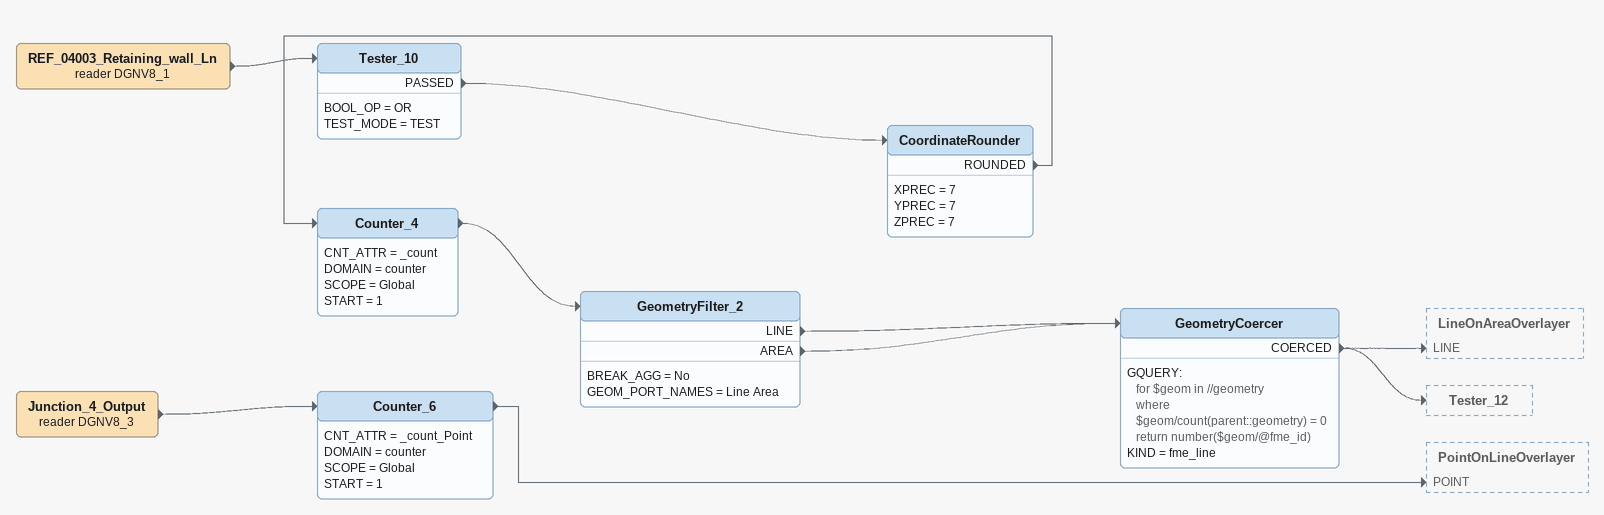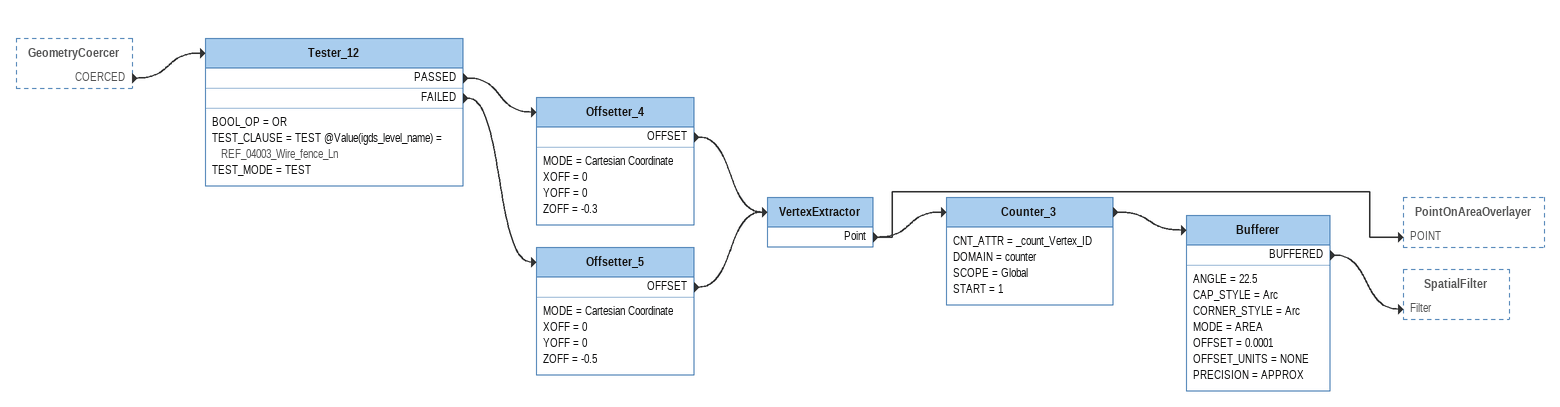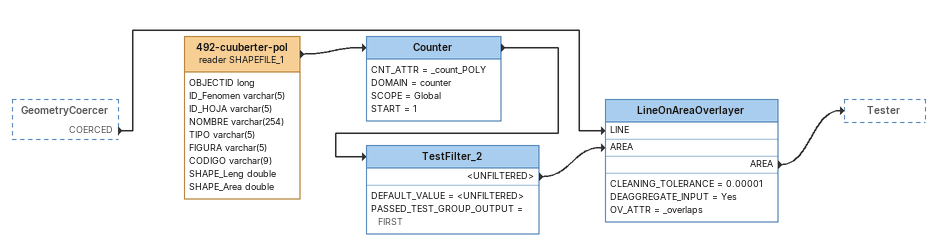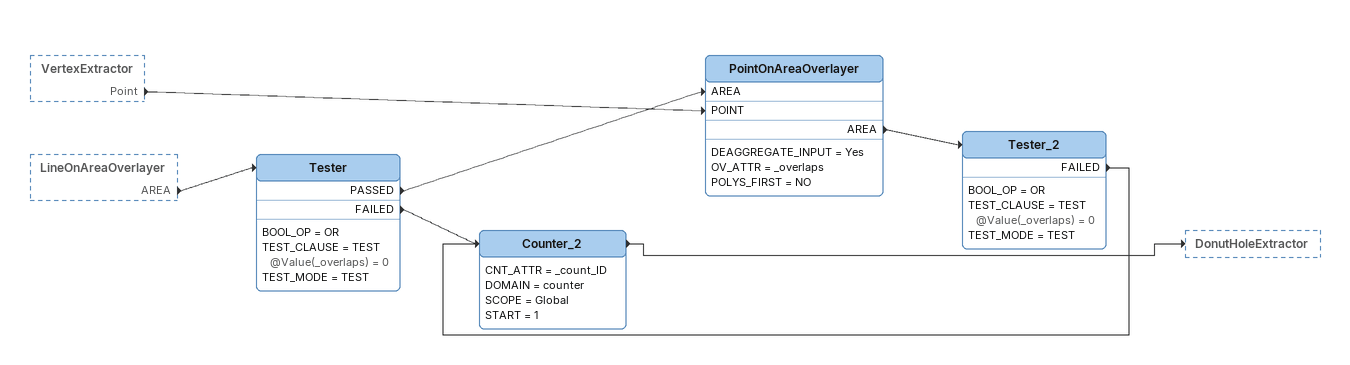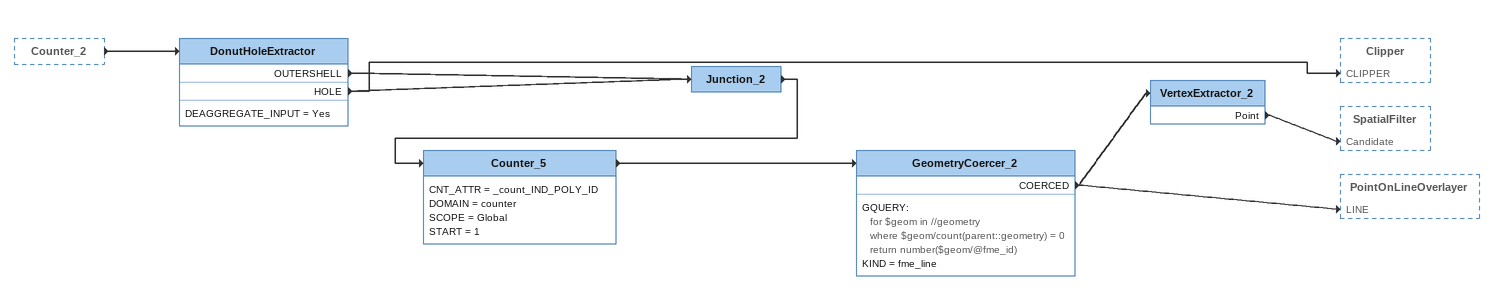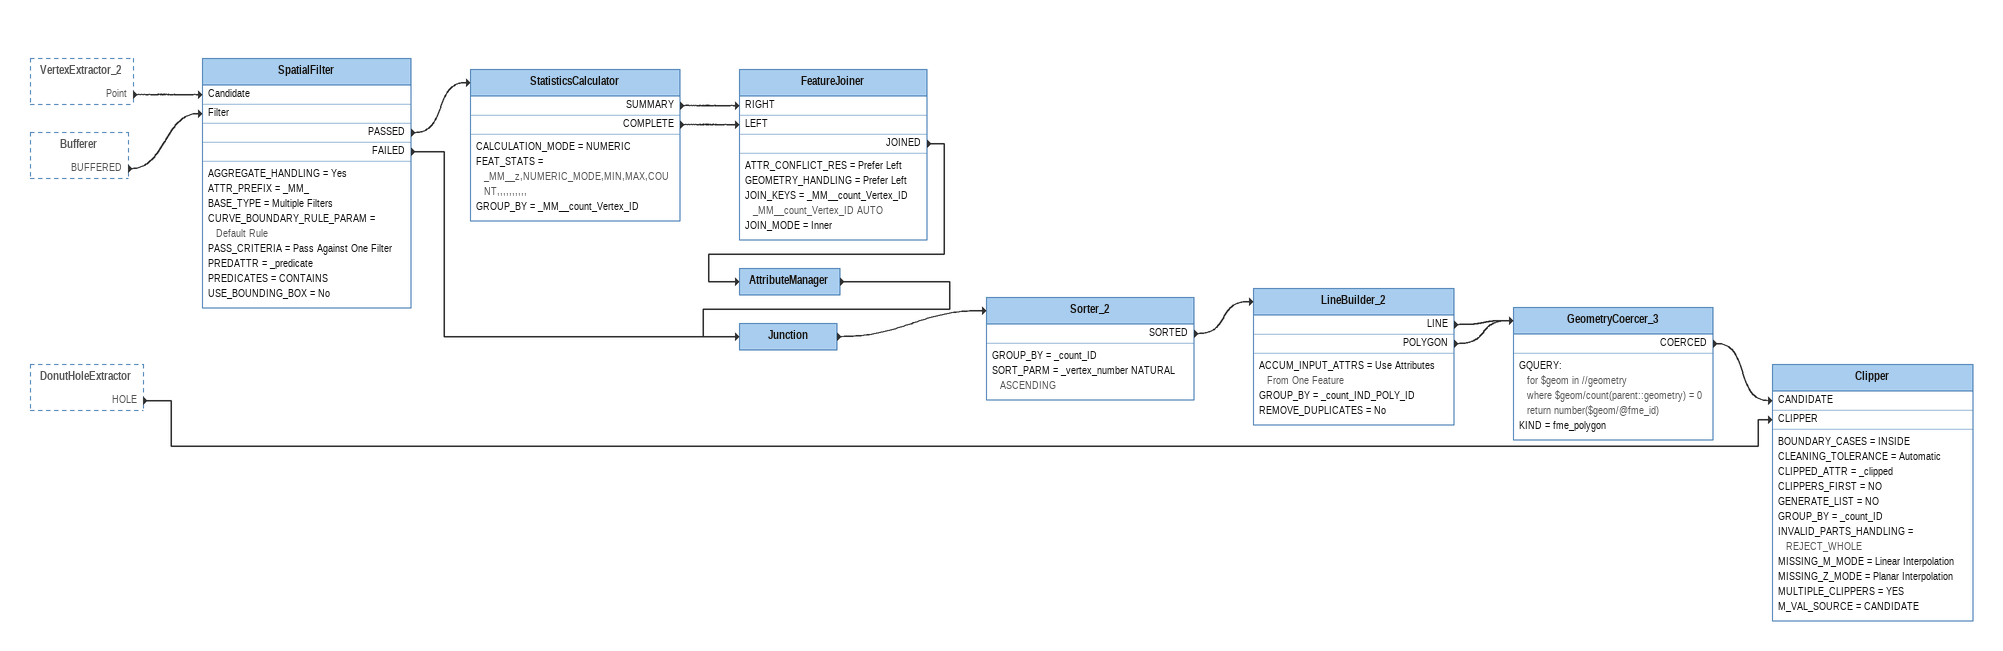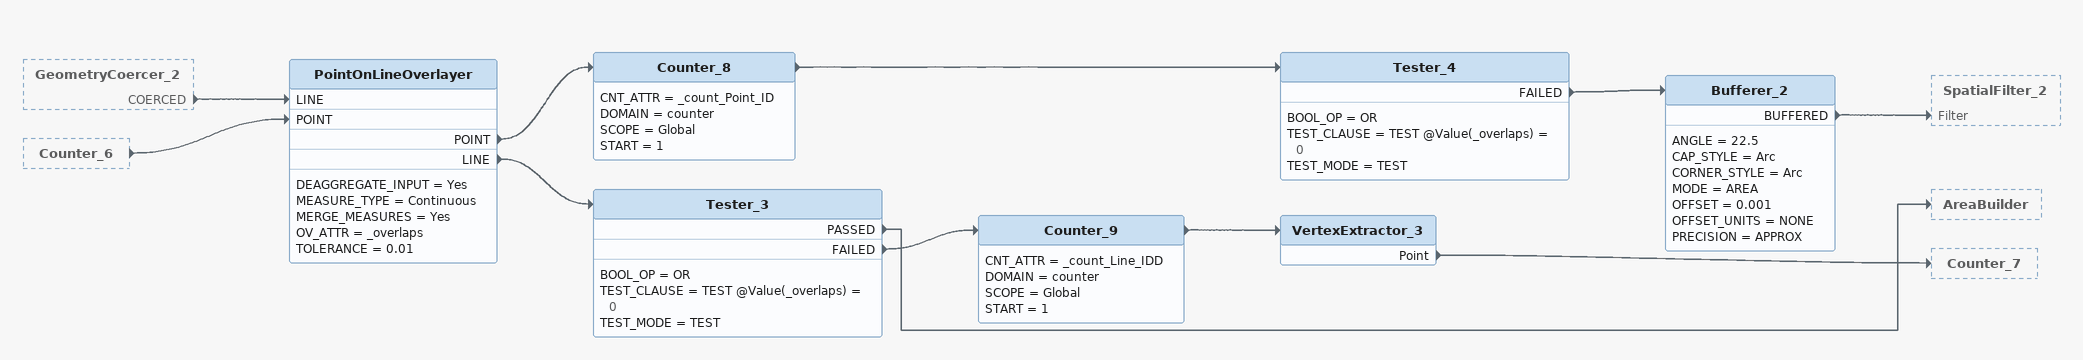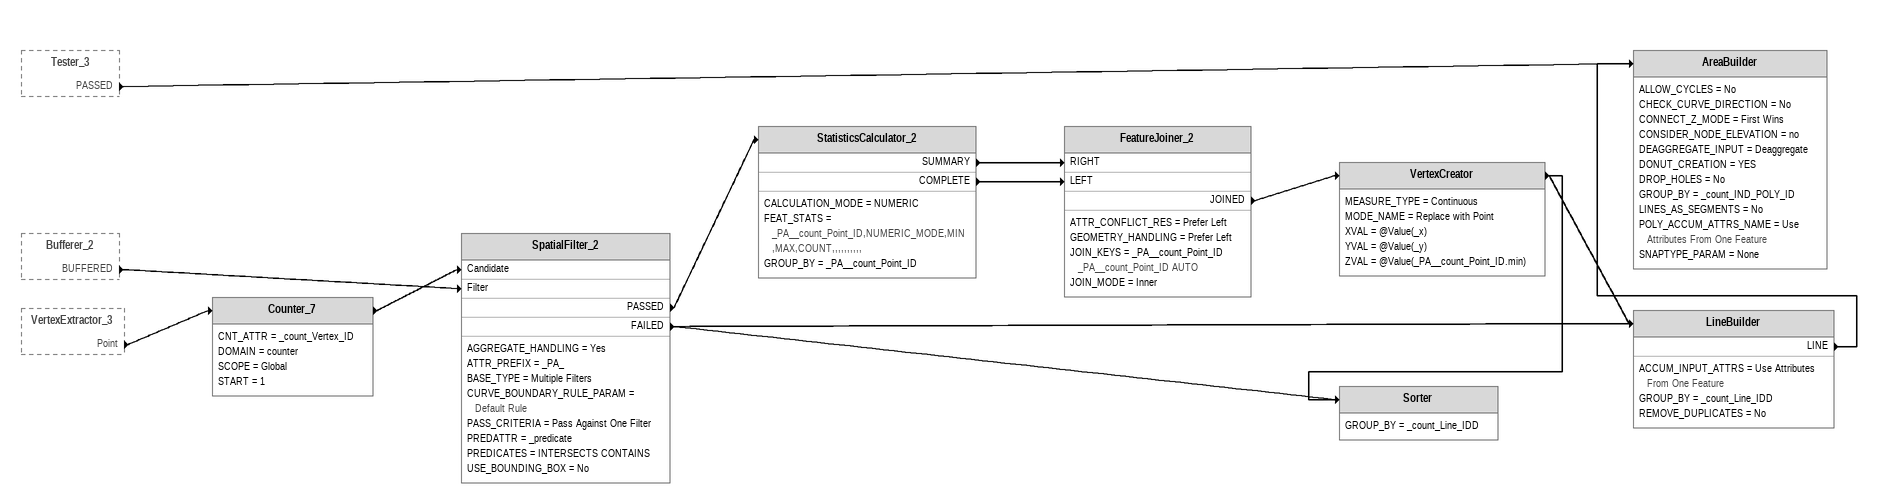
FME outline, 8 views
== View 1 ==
Junction_4_Output (reader DGNV8_3)
    -> Counter_6
Counter_6
    CNT_ATTR = _count_Point
    DOMAIN = counter
    SCOPE = Global
    START = 1
    -> PointOnLineOverlayer [POINT]
REF_04003_Retaining_wall_Ln (reader DGNV8_1)
    -> Tester_10
Tester_10
    BOOL_OP = OR
    TEST_MODE = TEST
    PASSED -> CoordinateRounder
CoordinateRounder
    XPREC = 7
    YPREC = 7
    ZPREC = 7
    ROUNDED -> Counter_4
Counter_4
    CNT_ATTR = _count
    DOMAIN = counter
    SCOPE = Global
    START = 1
    -> GeometryFilter_2
GeometryFilter_2
    BREAK_AGG = No
    GEOM_PORT_NAMES = Line Area
    LINE -> GeometryCoercer
    AREA -> GeometryCoercer
GeometryCoercer
    GQUERY:
      for $geom in //geometry
      where $geom/count(parent::geometry) = 0
      return number($geom/@fme_id)
    KIND = fme_line
    COERCED -> LineOnAreaOverlayer [LINE]
    COERCED -> Tester_12

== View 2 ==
GeometryCoercer [outside]
    COERCED -> Tester_12
Tester_12
    BOOL_OP = OR
    TEST_CLAUSE = TEST @Value(igds_level_name) = REF_04003_Wire_fence_Ln
    TEST_MODE = TEST
    PASSED -> Offsetter_4
    FAILED -> Offsetter_5
Offsetter_4
    MODE = Cartesian Coordinate
    XOFF = 0
    YOFF = 0
    ZOFF = -0.3
    OFFSET -> VertexExtractor
Offsetter_5
    MODE = Cartesian Coordinate
    XOFF = 0
    YOFF = 0
    ZOFF = -0.5
    OFFSET -> VertexExtractor
VertexExtractor
    Point -> Counter_3
    Point -> PointOnAreaOverlayer [POINT]
Counter_3
    CNT_ATTR = _count_Vertex_ID
    DOMAIN = counter
    SCOPE = Global
    START = 1
    -> Bufferer
Bufferer
    ANGLE = 22.5
    CAP_STYLE = Arc
    CORNER_STYLE = Arc
    MODE = AREA
    OFFSET = 0.0001
    OFFSET_UNITS = NONE
    PRECISION = APPROX
    BUFFERED -> SpatialFilter [Filter]

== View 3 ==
GeometryCoercer [outside]
    COERCED -> LineOnAreaOverlayer [LINE]
492-cuuberter-pol (reader SHAPEFILE_1)
    attributes: OBJECTID long, ID_Fenomen varchar(5), ID_HOJA varchar(5), NOMBRE varchar(254), TIPO varchar(5), FIGURA varchar(5), CODIGO varchar(9), SHAPE_Leng double, SHAPE_Area double
    -> Counter
Counter
    CNT_ATTR = _count_POLY
    DOMAIN = counter
    SCOPE = Global
    START = 1
    -> TestFilter_2
TestFilter_2
    DEFAULT_VALUE = <UNFILTERED>
    PASSED_TEST_GROUP_OUTPUT = FIRST
    <UNFILTERED> -> LineOnAreaOverlayer [AREA]
LineOnAreaOverlayer
    CLEANING_TOLERANCE = 0.00001
    DEAGGREGATE_INPUT = Yes
    OV_ATTR = _overlaps
    AREA -> Tester

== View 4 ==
VertexExtractor [outside]
    Point -> PointOnAreaOverlayer [POINT]
LineOnAreaOverlayer [outside]
    AREA -> Tester
Tester
    BOOL_OP = OR
    TEST_CLAUSE = TEST @Value(_overlaps) = 0
    TEST_MODE = TEST
    PASSED -> PointOnAreaOverlayer [AREA]
    FAILED -> Counter_2
PointOnAreaOverlayer
    DEAGGREGATE_INPUT = Yes
    OV_ATTR = _overlaps
    POLYS_FIRST = NO
    AREA -> Tester_2
Tester_2
    BOOL_OP = OR
    TEST_CLAUSE = TEST @Value(_overlaps) = 0
    TEST_MODE = TEST
    FAILED -> Counter_2
Counter_2
    CNT_ATTR = _count_ID
    DOMAIN = counter
    SCOPE = Global
    START = 1
    -> DonutHoleExtractor

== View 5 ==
Counter_2 [outside]
    -> DonutHoleExtractor
DonutHoleExtractor
    DEAGGREGATE_INPUT = Yes
    OUTERSHELL -> Junction_2
    HOLE -> Junction_2
    HOLE -> Clipper [CLIPPER]
Junction_2
    -> Counter_5
Counter_5
    CNT_ATTR = _count_IND_POLY_ID
    DOMAIN = counter
    SCOPE = Global
    START = 1
    -> GeometryCoercer_2
GeometryCoercer_2
    GQUERY:
      for $geom in //geometry
      where $geom/count(parent::geometry) = 0
      return number($geom/@fme_id)
    KIND = fme_line
    COERCED -> VertexExtractor_2
    COERCED -> PointOnLineOverlayer [LINE]
VertexExtractor_2
    Point -> SpatialFilter [Candidate]

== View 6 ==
VertexExtractor_2 [outside]
    Point -> SpatialFilter [Candidate]
Bufferer [outside]
    BUFFERED -> SpatialFilter [Filter]
DonutHoleExtractor [outside]
    HOLE -> Clipper [CLIPPER]
SpatialFilter
    AGGREGATE_HANDLING = Yes
    ATTR_PREFIX = _MM_
    BASE_TYPE = Multiple Filters
    CURVE_BOUNDARY_RULE_PARAM = Default Rule
    PASS_CRITERIA = Pass Against One Filter
    PREDATTR = _predicate
    PREDICATES = CONTAINS
    USE_BOUNDING_BOX = No
    PASSED -> StatisticsCalculator
    FAILED -> Junction
StatisticsCalculator
    CALCULATION_MODE = NUMERIC
    FEAT_STATS = _MM__z,NUMERIC_MODE,MIN,MAX,COUNT,,,,,,,,,,
    GROUP_BY = _MM__count_Vertex_ID
    SUMMARY -> FeatureJoiner [RIGHT]
    COMPLETE -> FeatureJoiner [LEFT]
FeatureJoiner
    ATTR_CONFLICT_RES = Prefer Left
    GEOMETRY_HANDLING = Prefer Left
    JOIN_KEYS = _MM__count_Vertex_ID _MM__count_Vertex_ID AUTO
    JOIN_MODE = Inner
    JOINED -> AttributeManager
AttributeManager
    -> Junction
Junction
    -> Sorter_2
Sorter_2
    GROUP_BY = _count_ID
    SORT_PARM = _vertex_number NATURAL ASCENDING
    SORTED -> LineBuilder_2
LineBuilder_2
    ACCUM_INPUT_ATTRS = Use Attributes From One Feature
    GROUP_BY = _count_IND_POLY_ID
    REMOVE_DUPLICATES = No
    LINE -> GeometryCoercer_3
    POLYGON -> GeometryCoercer_3
GeometryCoercer_3
    GQUERY:
      for $geom in //geometry
      where $geom/count(parent::geometry) = 0
      return number($geom/@fme_id)
    KIND = fme_polygon
    COERCED -> Clipper [CANDIDATE]
Clipper
    BOUNDARY_CASES = INSIDE
    CLEANING_TOLERANCE = Automatic
    CLIPPED_ATTR = _clipped
    CLIPPERS_FIRST = NO
    GENERATE_LIST = NO
    GROUP_BY = _count_ID
    INVALID_PARTS_HANDLING = REJECT_WHOLE
    MISSING_M_MODE = Linear Interpolation
    MISSING_Z_MODE = Planar Interpolation
    MULTIPLE_CLIPPERS = YES
    M_VAL_SOURCE = CANDIDATE

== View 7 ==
GeometryCoercer_2 [outside]
    COERCED -> PointOnLineOverlayer [LINE]
Counter_6 [outside]
    -> PointOnLineOverlayer [POINT]
PointOnLineOverlayer
    DEAGGREGATE_INPUT = Yes
    MEASURE_TYPE = Continuous
    MERGE_MEASURES = Yes
    OV_ATTR = _overlaps
    TOLERANCE = 0.01
    POINT -> Counter_8
    LINE -> Tester_3
Counter_8
    CNT_ATTR = _count_Point_ID
    DOMAIN = counter
    SCOPE = Global
    START = 1
    -> Tester_4
Tester_4
    BOOL_OP = OR
    TEST_CLAUSE = TEST @Value(_overlaps) = 0
    TEST_MODE = TEST
    FAILED -> Bufferer_2
Bufferer_2
    ANGLE = 22.5
    CAP_STYLE = Arc
    CORNER_STYLE = Arc
    MODE = AREA
    OFFSET = 0.001
    OFFSET_UNITS = NONE
    PRECISION = APPROX
    BUFFERED -> SpatialFilter_2 [Filter]
Tester_3
    BOOL_OP = OR
    TEST_CLAUSE = TEST @Value(_overlaps) = 0
    TEST_MODE = TEST
    PASSED -> AreaBuilder
    FAILED -> Counter_9
Counter_9
    CNT_ATTR = _count_Line_IDD
    DOMAIN = counter
    SCOPE = Global
    START = 1
    -> VertexExtractor_3
VertexExtractor_3
    Point -> Counter_7

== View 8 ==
Tester_3 [outside]
    PASSED -> AreaBuilder
Bufferer_2 [outside]
    BUFFERED -> SpatialFilter_2 [Filter]
VertexExtractor_3 [outside]
    Point -> Counter_7
Counter_7
    CNT_ATTR = _count_Vertex_ID
    DOMAIN = counter
    SCOPE = Global
    START = 1
    -> SpatialFilter_2 [Candidate]
SpatialFilter_2
    AGGREGATE_HANDLING = Yes
    ATTR_PREFIX = _PA_
    BASE_TYPE = Multiple Filters
    CURVE_BOUNDARY_RULE_PARAM = Default Rule
    PASS_CRITERIA = Pass Against One Filter
    PREDATTR = _predicate
    PREDICATES = INTERSECTS CONTAINS
    USE_BOUNDING_BOX = No
    PASSED -> StatisticsCalculator_2
    FAILED -> LineBuilder
    FAILED -> Sorter
StatisticsCalculator_2
    CALCULATION_MODE = NUMERIC
    FEAT_STATS = _PA__count_Point_ID,NUMERIC_MODE,MIN,MAX,COUNT,,,,,,,,,,
    GROUP_BY = _PA__count_Point_ID
    SUMMARY -> FeatureJoiner_2 [RIGHT]
    COMPLETE -> FeatureJoiner_2 [LEFT]
FeatureJoiner_2
    ATTR_CONFLICT_RES = Prefer Left
    GEOMETRY_HANDLING = Prefer Left
    JOIN_KEYS = _PA__count_Point_ID _PA__count_Point_ID AUTO
    JOIN_MODE = Inner
    JOINED -> VertexCreator
VertexCreator
    MEASURE_TYPE = Continuous
    MODE_NAME = Replace with Point
    XVAL = @Value(_x)
    YVAL = @Value(_y)
    ZVAL = @Value(_PA__count_Point_ID.min)
    -> LineBuilder
    -> Sorter
LineBuilder
    ACCUM_INPUT_ATTRS = Use Attributes From One Feature
    GROUP_BY = _count_Line_IDD
    REMOVE_DUPLICATES = No
    LINE -> AreaBuilder
AreaBuilder
    ALLOW_CYCLES = No
    CHECK_CURVE_DIRECTION = No
    CONNECT_Z_MODE = First Wins
    CONSIDER_NODE_ELEVATION = no
    DEAGGREGATE_INPUT = Deaggregate
    DONUT_CREATION = YES
    DROP_HOLES = No
    GROUP_BY = _count_IND_POLY_ID
    LINES_AS_SEGMENTS = No
    POLY_ACCUM_ATTRS_NAME = Use Attributes From One Feature
    SNAPTYPE_PARAM = None
Sorter
    GROUP_BY = _count_Line_IDD
